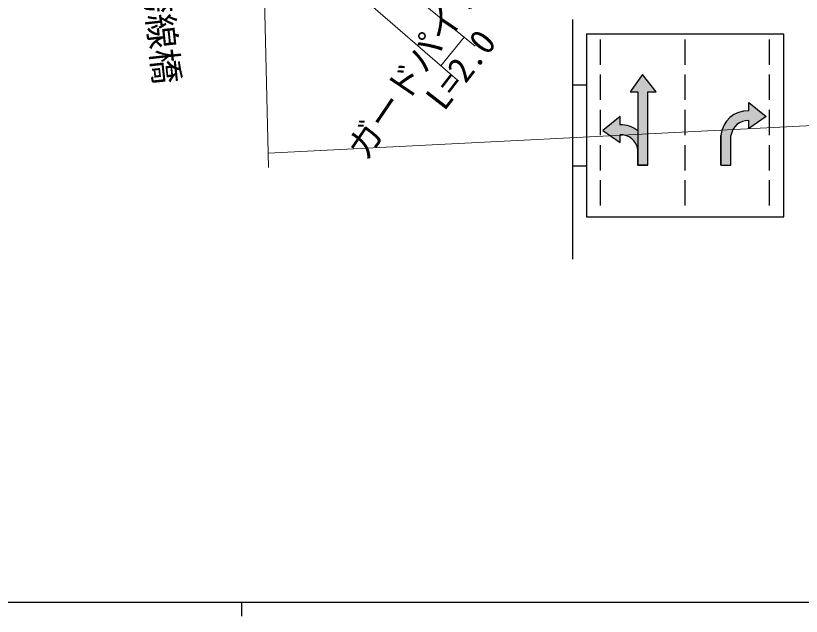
# Model space of a CAD drawing. Units: millimetres at full size, sheet at 1:1000; details may follow other scales. Extents: x 40000 to 680000, y 20000 to 380000.
# Drawn here: x 251966 to 307734, y 204000 to 246622 of the extents above; entities that cross this region are included whole.
import ezdxf
from ezdxf.enums import TextEntityAlignment as Align

# ---------------------------------------------------------------- set-up
doc = ezdxf.new("R2010")
doc.units = ezdxf.units.MM
doc.header["$LTSCALE"] = 1000
doc.layers.add('M-BMK-HTXT', color=7, linetype='Continuous')
for name, color, linetype, lineweight in [('M-STR-HTXT', 7, 'Continuous', 13), ('M-STR-STRC', 7, 'Continuous', 25), ('M-TTL-BAND', 7, 'Continuous', 25)]:
    doc.layers.add(name, color=color, linetype=linetype, lineweight=lineweight)
doc.styles.add('ＭＳ ゴシック', font='')
doc.styles.get('ＭＳ ゴシック').set_extended_font_data('MS Gothic')

msp = doc.modelspace()

# ---------------------------------------------------------------- hatches: boundary and pattern name
at = {"layer": 'M-STR-STRC'}
for points in [[(296837, 236016), (296837, 237129), (296837, 241210), (297442, 241210), (296472, 242460), (295577, 241210), (296128, 241210), (296127, 238455), (296127, 237127), (296128, 237118), (296128, 236016)], [(304002, 239176), (304002, 238625), (305230, 239476), (304002, 240460), (304002, 239883), (303968, 239884), (303934, 239884), (303901, 239883), (303867, 239882), (303833, 239880), (303800, 239877), (303766, 239874), (303732, 239871), (303699, 239867), (303666, 239862), (303632, 239856), (303599, 239851), (303566, 239844), (303533, 239837), (303500, 239829), (303467, 239821), (303435, 239812), (303402, 239803), (303370, 239793), (303338, 239783), (303306, 239772), (303275, 239760), (303243, 239748), (303212, 239735), (303181, 239722), (303150, 239708), (303120, 239694), (303089, 239679), (303059, 239664), (303030, 239648), (303000, 239631), (302971, 239614), (302942, 239597), (302913, 239579), (302885, 239561), (302857, 239542), (302830, 239522), (302802, 239502), (302776, 239482), (302749, 239461), (302723, 239440), (302697, 239418), (302672, 239396), (302647, 239373), (302622, 239350), (302598, 239327), (302574, 239303), (302551, 239279), (302528, 239254), (302505, 239229), (302483, 239203), (302461, 239177), (302440, 239151), (302420, 239125), (302399, 239098), (302380, 239070), (302360, 239043), (302341, 239015), (302323, 238986), (302305, 238958), (302288, 238929), (302271, 238900), (302255, 238870), (302239, 238840), (302224, 238810), (302209, 238780), (302195, 238749), (302181, 238718), (302168, 238687), (302156, 238656), (302144, 238624), (302132, 238593), (302121, 238561), (302111, 238529), (302101, 238496), (302092, 238464), (302083, 238431), (302075, 238399), (302067, 238366), (302061, 238333), (302054, 238300), (302048, 238266), (302043, 238233), (302039, 238200), (302034, 238166), (302031, 238133), (302030, 238119), (302030, 236016), (302031, 236016), (302741, 236016), (302741, 238118), (302742, 238126), (302745, 238147), (302748, 238168), (302752, 238189), (302757, 238210), (302761, 238231), (302767, 238252), (302772, 238272), (302778, 238293), (302784, 238313), (302790, 238334), (302797, 238354), (302804, 238374), (302812, 238394), (302820, 238414), (302828, 238434), (302837, 238453), (302846, 238473), (302855, 238492), (302865, 238511), (302875, 238530), (302885, 238549), (302895, 238568), (302906, 238586), (302918, 238604), (302929, 238622), (302941, 238640), (302953, 238658), (302966, 238675), (302978, 238692), (302991, 238709), (303005, 238726), (303019, 238742), (303032, 238758), (303047, 238774), (303061, 238790), (303076, 238806), (303091, 238821), (303106, 238836), (303122, 238850), (303138, 238865), (303154, 238879), (303170, 238893), (303187, 238906), (303203, 238920), (303220, 238933), (303238, 238945), (303255, 238958), (303273, 238970), (303291, 238981), (303309, 238993), (303327, 239004), (303346, 239015), (303364, 239025), (303383, 239035), (303402, 239045), (303421, 239055), (303441, 239064), (303460, 239073), (303480, 239081), (303499, 239089), (303519, 239097), (303539, 239104), (303560, 239112), (303580, 239118), (303600, 239125), (303621, 239131), (303642, 239136), (303662, 239142), (303683, 239146), (303704, 239151), (303725, 239155), (303746, 239159), (303767, 239163), (303788, 239166), (303810, 239168), (303831, 239171), (303852, 239173), (303873, 239174), (303895, 239176), (303916, 239176), (303938, 239177), (303959, 239177), (303980, 239177)], [(294867, 237625), (294867, 238176), (294887, 238177), (294908, 238177), (294930, 238177), (294951, 238176), (294972, 238176), (294994, 238174), (295015, 238173), (295036, 238171), (295058, 238168), (295079, 238166), (295100, 238163), (295121, 238159), (295142, 238155), (295163, 238151), (295184, 238147), (295205, 238142), (295226, 238137), (295246, 238131), (295267, 238125), (295287, 238119), (295308, 238112), (295328, 238105), (295348, 238097), (295368, 238090), (295388, 238082), (295407, 238073), (295427, 238064), (295446, 238055), (295465, 238046), (295484, 238036), (295503, 238026), (295522, 238015), (295540, 238005), (295559, 237994), (295577, 237982), (295595, 237970), (295612, 237958), (295630, 237946), (295647, 237933), (295664, 237920), (295681, 237907), (295697, 237894), (295714, 237880), (295730, 237866), (295746, 237851), (295761, 237837), (295777, 237822), (295792, 237806), (295806, 237791), (295821, 237775), (295835, 237759), (295849, 237743), (295863, 237727), (295876, 237710), (295889, 237693), (295902, 237676), (295915, 237659), (295927, 237641), (295939, 237623), (295950, 237605), (295962, 237587), (295972, 237569), (295983, 237550), (295993, 237531), (296003, 237512), (296013, 237493), (296022, 237474), (296031, 237455), (296040, 237435), (296048, 237415), (296056, 237395), (296064, 237375), (296071, 237355), (296078, 237335), (296084, 237315), (296090, 237294), (296096, 237274), (296102, 237253), (296107, 237232), (296111, 237211), (296116, 237190), (296120, 237169), (296123, 237148), (296127, 237127), (296127, 238455), (296101, 238476), (296074, 238497), (296047, 238517), (296019, 238536), (295991, 238555), (295963, 238574), (295935, 238592), (295906, 238609), (295877, 238626), (295847, 238643), (295818, 238659), (295788, 238675), (295758, 238690), (295727, 238704), (295696, 238718), (295665, 238731), (295634, 238744), (295603, 238756), (295571, 238768), (295539, 238779), (295507, 238790), (295475, 238800), (295443, 238810), (295410, 238819), (295378, 238827), (295345, 238835), (295312, 238842), (295279, 238849), (295246, 238855), (295212, 238860), (295179, 238865), (295146, 238870), (295112, 238873), (295079, 238877), (295045, 238879), (295011, 238881), (294978, 238883), (294944, 238883), (294910, 238884), (294876, 238883), (294867, 238883), (294867, 239460), (293638, 238476)]]:
    msp.add_hatch(color=256, dxfattribs=at).paths.add_polyline_path(points)

# ---------------------------------------------------------------- linework, layer by layer
at = {"layer": 'M-STR-HTXT'}
for p, q in [((267826, 258164), (284575, 244462)), ((266811, 256342), (283329, 242058)), ((269631, 247823), (269904, 235842)), ((282156, 243072), (283807, 245090)), ((269881, 236868), (381723, 242561))]:
    msp.add_line(p, q, dxfattribs=at)
at = {"layer": 'M-STR-STRC'}
for p, q in [((291483, 246344), (291483, 229344)), ((292483, 245344), (292483, 232344)), ((292483, 245344), (306483, 245344)), ((293483, 243144), (293483, 244944)), ((299483, 243144), (299483, 244944)), ((305483, 243144), (305483, 244944)), ((306483, 232344), (306483, 245344)), ((293483, 240644), (293483, 242444)), ((296472, 242460), (295577, 241210)), ((297442, 241210), (296472, 242460)), ((299483, 240644), (299483, 242444)), ((305483, 240644), (305483, 242444)), ((291483, 241719), (292483, 241719)), ((295577, 241210), (296128, 241210)), ((296128, 241210), (296126, 236016)), ((296837, 236016), (296837, 241210)), ((296837, 241210), (297442, 241210)), ((304002, 240460), (305230, 239476)), ((304002, 239883), (304002, 240460)), ((293483, 238144), (293483, 239944)), ((299483, 238144), (299483, 239944)), ((305483, 238144), (305483, 239944)), ((294867, 239460), (293638, 238476)), ((294867, 238883), (294867, 239460)), ((305230, 239476), (304002, 238625)), ((304002, 238625), (304002, 239176)), ((293638, 238476), (294867, 237625)), ((294867, 237625), (294867, 238176)), ((302030, 236016), (302030, 238119)), ((302030, 238119), (302030, 236016)), ((302741, 236016), (302741, 238118)), ((302741, 236016), (302741, 238118)), ((293483, 235644), (293483, 237444)), ((296128, 236016), (296128, 237118)), ((299483, 235644), (299483, 237444)), ((305483, 235644), (305483, 237444)), ((291483, 235969), (292483, 235969)), ((296837, 236016), (296126, 236016)), ((296126, 236016), (296837, 236016)), ((302030, 236016), (302741, 236016)), ((302031, 236016), (302742, 236016)), ((293483, 233144), (293483, 234944)), ((299483, 233144), (299483, 234944)), ((305483, 233144), (305483, 234944)), ((292483, 232344), (306483, 232344))]:
    msp.add_line(p, q, dxfattribs=at)
for centre, radius, start, end in [((303955, 237951), 1932, 88.6107, 175.0206), ((294914, 236951), 1932, 51.0746, 91.3893), ((303955, 237951), 1226, 87.7423, 172.1726), ((294914, 236951), 1226, 7.8274, 92.2577), ((294914, 236951), 1932, 4.9794, 5.2885)]:
    msp.add_arc(centre, radius, start, end, dxfattribs=at)
at = {"layer": 'M-TTL-BAND'}
for p, q in [((40000, 205000), (579000, 205000)), ((268000, 205000), (268000, 204000))]:
    msp.add_line(p, q, dxfattribs=at)

# ---------------------------------------------------------------- texts
at = {"layer": 'M-BMK-HTXT', "style": 'ＭＳ ゴシック'}
msp.add_text('古川跨線橋', height=1833, rotation=276.161, dxfattribs=at).set_placement((259939, 254065), align=Align.BOTTOM_LEFT)
at = {"layer": 'M-STR-HTXT', "style": 'ＭＳ ゴシック'}
for s, rotation, p in [('ガードパイプ', 55.804, (277294, 235934)), ('L=2.0', 52.267, (282807, 239440))]:
    msp.add_text(s, height=1833, rotation=rotation, dxfattribs=at).set_placement(p, align=Align.BOTTOM_LEFT)

doc.saveas('drawing.dxf')
